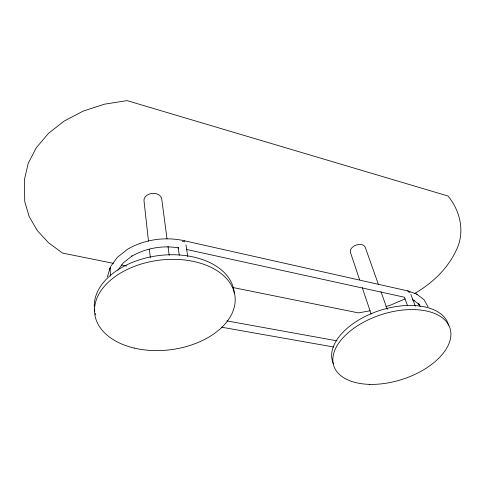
<?xml version="1.0" encoding="UTF-8"?>
<svg xmlns="http://www.w3.org/2000/svg" width="485" height="485" viewBox="0 0 485 485"><rect width="100%" height="100%" fill="white"/><g stroke="black" fill="none" stroke-linecap="round" stroke-linejoin="round"><path stroke-width="0.73" d="M107.403 276.862L110.331 267.138M110.665 266.514L117.291 257.383L127.603 249.217C144.106 239.645 163.918 236.692 182.59 240.372L408.134 290.982M117.91 270.169L123.335 262.797L132.053 255.941L131.69 256.213C145.852 248.162 162.724 245.058 178.783 247.981M414.311 293.68C432.935 283.01 449.304 267.211 457.646 247.162C464.697 229.787 459.634 210.132 448.025 196.019L127.046 100.625L104.505 104.166L83.244 111.071L64.256 121.007L48.373 133.472L36.223 147.84L28.197 163.415L24.444 179.492L24.729 201.56L29.221 216.722L37.339 230.611L48.615 242.827L62.517 253.067L113.46 263.361M405.314 298.808L390.152 305.283L385.848 306.575M370.037 310.8L358.439 312.892L232.642 287.459M221.354 327.157L333.771 347.024M226.931 320.912L336.96 340.84M121.583 265.004L126.749 266.053M186.573 249.466L404.338 297.202L407.497 305.562M412.323 299.772L414.323 300.488L413.705 300.257L419.379 304.635L418.47 303.549L420.174 306.617M416.536 294.031L424.151 299.772L428.037 306.884M407.624 290.8L417.155 294.25M410.831 294.456L415.342 306.168M378.421 284.459L365.26 247.35A7.839 5.105 -19 0 0 356.129 245.089A7.839 5.105 -19 0 0 350.461 252.515L359.603 279.73M380.949 291.6L387.279 309.442M362.253 287.611L371.152 314.11M185.967 244.901L187.762 256.607M178.116 247.15L179.28 255.231M167.016 238.862L161.681 198.595A8.93 6.56 -5.2 0 0 151.496 193.485A8.93 6.56 -5.2 0 0 144.063 201.348L148.477 241.081M168.004 246.319L169.186 255.268M149.392 249.332L150.308 257.577M110.034 268.569L110.525 276.038M333.492 363.895A60.819 34.114 -17.9 0 1 378.937 310.758A60.819 34.114 -17.9 0 1 448.667 325.411M94.302 306.714A70.343 45.202 -7.2 0 1 161.748 255.243A70.343 45.202 -7.2 0 1 234.243 293.122M95.775 314.813A70.343 45.202 -7.2 0 1 95.345 313.389M94.824 311.2A70.343 45.202 -7.2 0 1 94.478 308.969M184.27 240.942A4.038 1.716 -71.4 0 1 184.676 241.124M110.101 269.272A4.056 2.716 -3.6 0 1 110.719 267.211M182.33 241.463A4.044 2.807 -7.9 0 1 184.258 241.894M408.103 291.903A3.516 2.098 -19.8 0 1 410.031 292.6M369.788 384.375A61.074 34.017 -17.9 0 0 450.341 329.473A61.074 34.017 -17.9 0 0 355.475 327.126A61.074 34.017 -17.9 0 0 369.788 384.375M134.6 348.163A70.683 45.129 -7.2 0 0 234.976 296.129A70.683 45.129 -7.2 0 0 124.96 270.594A70.683 45.129 -7.2 0 0 134.6 348.163"/></g></svg>
